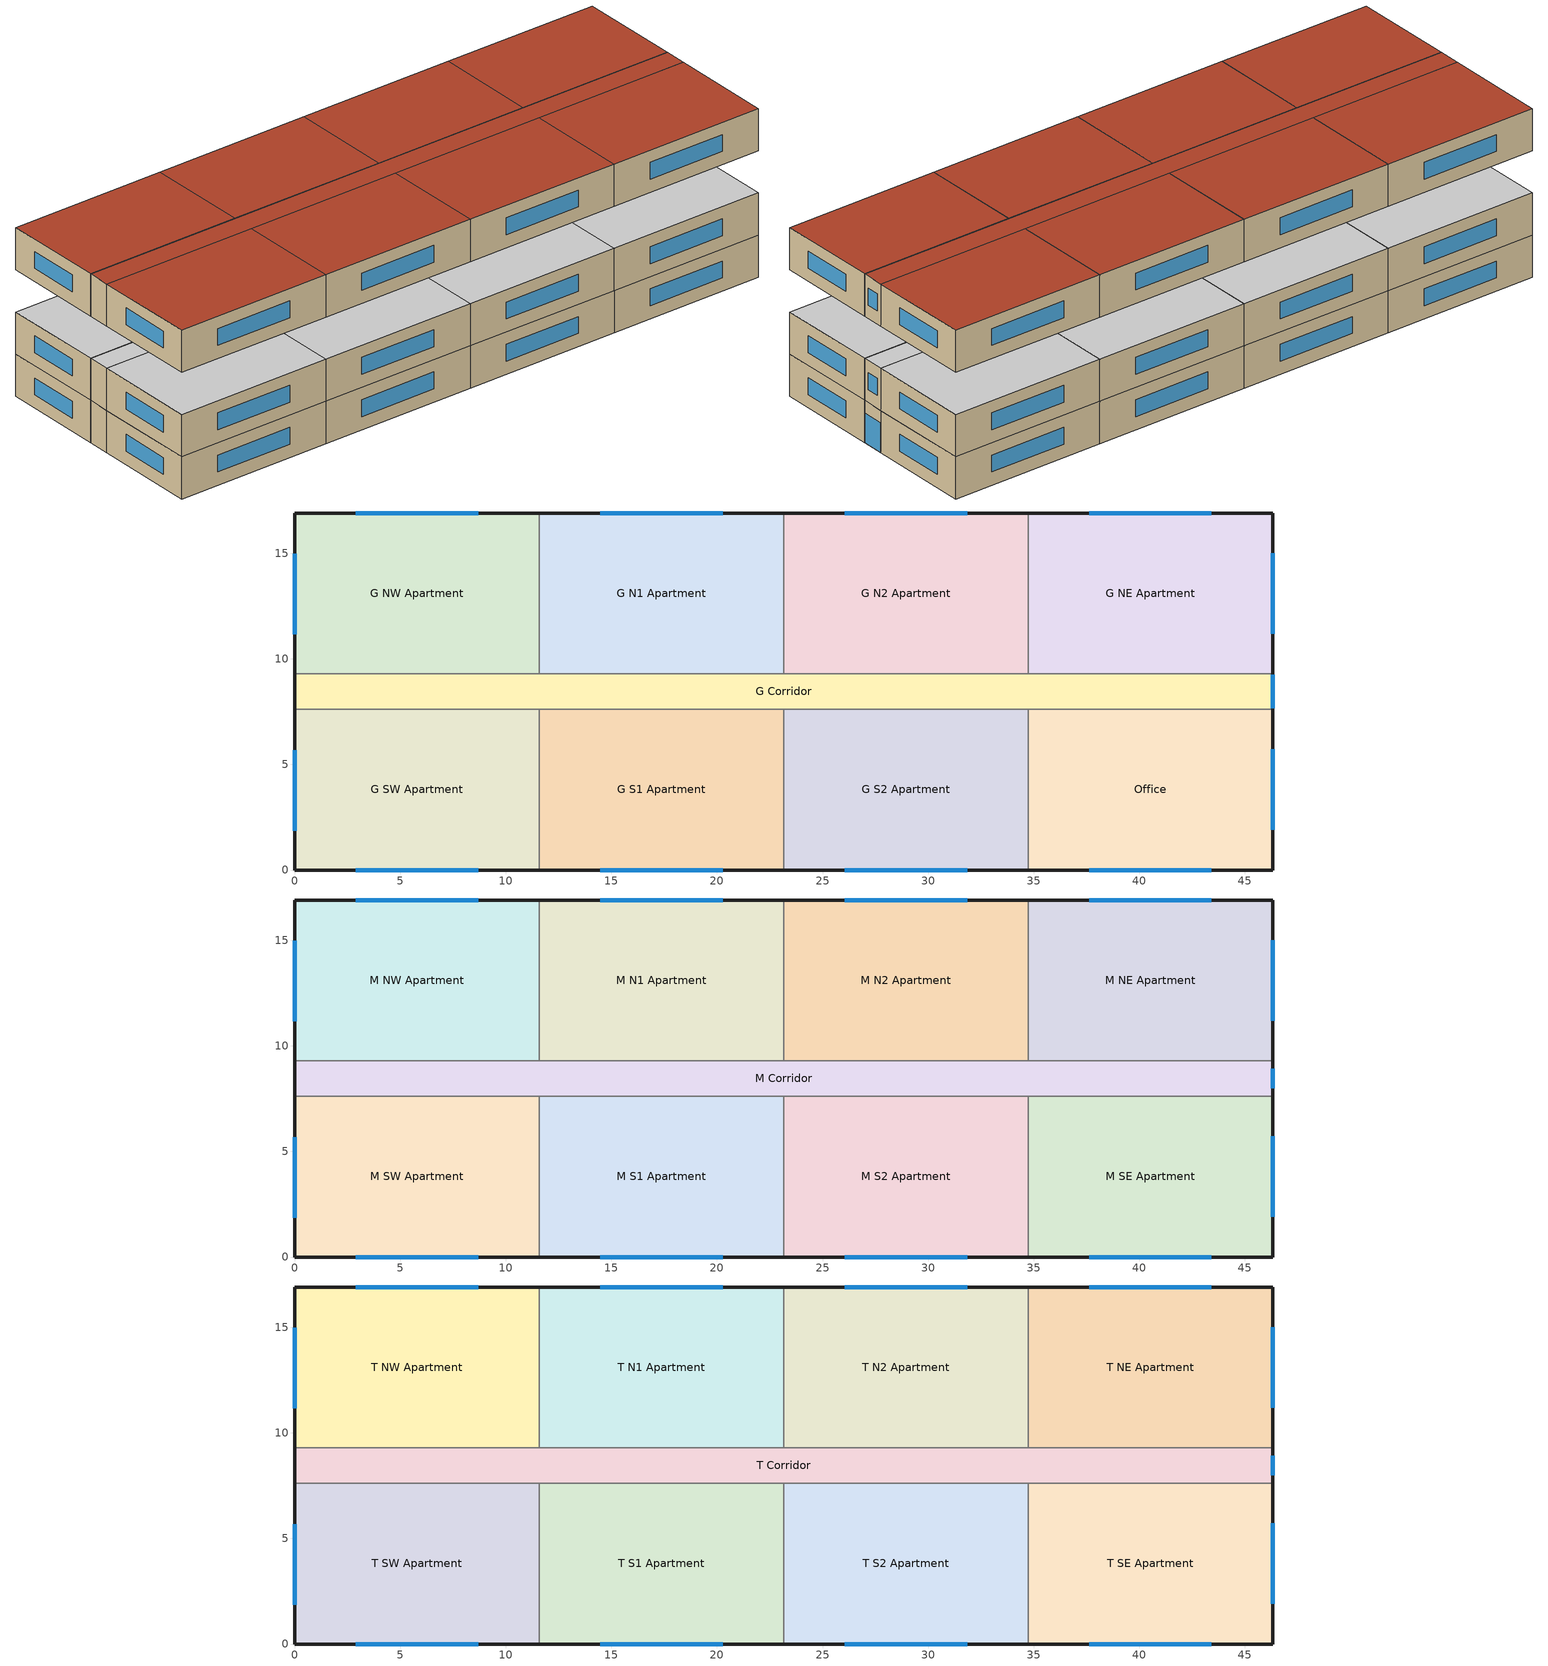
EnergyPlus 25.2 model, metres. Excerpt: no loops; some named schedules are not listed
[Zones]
G SW Apartment
 floor ground (gGFloorSWA_Ffactor): 0,7.62 11.58,7.62 11.58,0 0,0 z0
 wall outside (res_ext_wall_grd): 0,7.62 0,0 11.58,0 z0:3.05
 wall to G Corridor (int_wall): 11.58,7.62 0,7.62 z0:3.05
 wall to G S1 Apartment (int_wall): 11.58,0 11.58,7.62 z0:3.05
 window (ResWindow_U_0.57_SHGC_0.39): 2.9,0 8.69,0 / 0,5.68 0,1.87 z0.95:2.17
 ceiling adiabatic (int_slab_ceiling): 11.58,0 11.58,7.62 0,7.62 0,0 z3.05
G S1 Apartment
 floor ground (gGFloorS1A_Ffactor): 11.58,7.62 23.16,7.62 23.16,0 11.58,0 z0
 wall outside (res_ext_wall_grd): 11.58,0 23.16,0 z0:3.05
 wall to G Corridor (int_wall): 23.16,7.62 11.58,7.62 z0:3.05
 wall to G S2 Apartment (int_wall): 23.16,0 23.16,7.62 z0:3.05
 window (ResWindow_U_0.57_SHGC_0.39): 14.48,0 20.27,0 z0.95:2.17
 ceiling adiabatic (int_slab_ceiling): 23.16,0 23.16,7.62 11.58,7.62 11.58,0 z3.05
G S2 Apartment
 floor ground (gGFloorS2A_Ffactor): 23.16,7.62 34.75,7.62 34.75,0 23.16,0 z0
 wall outside (res_ext_wall_grd): 23.16,0 34.75,0 z0:3.05
 wall to G Corridor (int_wall): 34.75,7.62 23.16,7.62 z0:3.05
 wall to Office (int_wall): 34.75,0 34.75,7.62 z0:3.05
 window (ResWindow_U_0.57_SHGC_0.39): 26.06,0 31.85,0 z0.95:2.17
 ceiling adiabatic (int_slab_ceiling): 34.75,0 34.75,7.62 23.16,7.62 23.16,0 z3.05
Office
 floor ground (gGFloorSEA_Ffactor): 34.75,7.62 46.33,7.62 46.33,0 34.75,0 z0
 wall outside (nonres_ext_wall_grd): 34.75,0 46.33,0 46.33,7.62 z0:3.05
 wall to G Corridor (int_wall): 46.33,7.62 34.75,7.62 z0:3.05
 window (NonresWindow_U_0.57_SHGC_0.39): 37.64,0 43.43,0 / 46.33,1.9 46.33,5.71 z0.95:2.17
 ceiling adiabatic (int_slab_ceiling): 46.33,0 46.33,7.62 34.75,7.62 34.75,0 z3.05
G NW Apartment
 floor ground (gGFloorNWA_Ffactor): 0,16.92 11.58,16.92 11.58,9.3 0,9.3 z0
 wall outside (res_ext_wall_grd): 11.58,16.92 0,16.92 0,9.3 z0:3.05
 wall to G Corridor (int_wall): 0,9.3 11.58,9.3 z0:3.05
 wall to G N1 Apartment (int_wall): 11.58,9.3 11.58,16.92 z0:3.05
 window (ResWindow_U_0.57_SHGC_0.39): 0,14.97 0,11.16 / 8.69,16.92 2.89,16.92 z0.95:2.17
 ceiling adiabatic (int_slab_ceiling): 11.58,9.3 11.58,16.92 0,16.92 0,9.3 z3.05
G N1 Apartment
 floor ground (gGFloorN1A_Ffactor): 11.58,16.92 23.16,16.92 23.16,9.3 11.58,9.3 z0
 wall outside (res_ext_wall_grd): 23.16,16.92 11.58,16.92 z0:3.05
 wall to G Corridor (int_wall): 11.58,9.3 23.16,9.3 z0:3.05
 wall to G N2 Apartment (int_wall): 23.16,9.3 23.16,16.92 z0:3.05
 window (ResWindow_U_0.57_SHGC_0.39): 20.27,16.92 14.48,16.92 z0.95:2.17
 ceiling adiabatic (int_slab_ceiling): 23.16,9.3 23.16,16.92 11.58,16.92 11.58,9.3 z3.05
G N2 Apartment
 floor ground (gGFloorN2A_Ffactor): 23.16,16.92 34.75,16.92 34.75,9.3 23.16,9.3 z0
 wall outside (res_ext_wall_grd): 34.75,16.92 23.16,16.92 z0:3.05
 wall to G Corridor (int_wall): 23.16,9.3 34.75,9.3 z0:3.05
 wall to G NE Apartment (int_wall): 34.75,9.3 34.75,16.92 z0:3.05
 window (ResWindow_U_0.57_SHGC_0.39): 31.85,16.92 26.06,16.92 z0.95:2.17
 ceiling adiabatic (int_slab_ceiling): 34.75,9.3 34.75,16.92 23.16,16.92 23.16,9.3 z3.05
G NE Apartment
 floor ground (gGFloorNEA_Ffactor): 34.75,16.92 46.33,16.92 46.33,9.3 34.75,9.3 z0
 wall outside (res_ext_wall_grd): 46.33,9.3 46.33,16.92 34.75,16.92 z0:3.05
 wall to G Corridor (int_wall): 34.75,9.3 46.33,9.3 z0:3.05
 window (ResWindow_U_0.57_SHGC_0.39): 46.33,11.2 46.33,15.01 / 43.43,16.92 37.64,16.92 z0.95:2.17
 ceiling adiabatic (int_slab_ceiling): 46.33,9.3 46.33,16.92 34.75,16.92 34.75,9.3 z3.05
G Corridor
 floor ground (gFloorC_Ffactor): 0,9.3 46.33,9.3 46.33,7.62 0,7.62 z0
 wall outside (nonres_ext_wall_grd): 0,9.3 0,7.62 / 46.33,7.62 46.33,9.3 z0:3.05
 window (NonresWindow_U_0.57_SHGC_0.39): 46.33,7.67 46.33,9.25 z0.03:2.13
 ceiling adiabatic (int_slab_ceiling): 46.33,7.62 46.33,9.3 0,9.3 0,7.62 z3.05
M NW Apartment
 floor adiabatic (ext_slab_8in_with_carpet): 0,16.92 11.58,16.92 11.58,9.3 0,9.3 z3.05
 wall outside (res_ext_wall_mid): 11.58,16.92 0,16.92 0,9.3 z3.05:6.1
 wall to M Corridor (int_wall): 0,9.3 11.58,9.3 z3.05:6.1
 wall to M N1 Apartment (int_wall): 11.58,9.3 11.58,16.92 z3.05:6.1
 window (ResWindow_U_0.57_SHGC_0.39): 0,14.97 0,11.16 / 8.69,16.92 2.89,16.92 z4:5.22
 ceiling adiabatic (int_slab_ceiling): 11.58,9.3 11.58,16.92 0,16.92 0,9.3 z6.1
M N1 Apartment
 floor adiabatic (ext_slab_8in_with_carpet): 11.58,16.92 23.16,16.92 23.16,9.3 11.58,9.3 z3.05
 wall outside (res_ext_wall_mid): 23.16,16.92 11.58,16.92 z3.05:6.1
 wall to M Corridor (int_wall): 11.58,9.3 23.16,9.3 z3.05:6.1
 wall to M N2 Apartment (int_wall): 23.16,9.3 23.16,16.92 z3.05:6.1
 window (ResWindow_U_0.57_SHGC_0.39): 20.27,16.92 14.48,16.92 z4:5.22
 ceiling adiabatic (int_slab_ceiling): 23.16,9.3 23.16,16.92 11.58,16.92 11.58,9.3 z6.1
M N2 Apartment
 floor adiabatic (ext_slab_8in_with_carpet): 23.16,16.92 34.75,16.92 34.75,9.3 23.16,9.3 z3.05
 wall outside (res_ext_wall_mid): 34.75,16.92 23.16,16.92 z3.05:6.1
 wall to M Corridor (int_wall): 23.16,9.3 34.75,9.3 z3.05:6.1
 wall to M NE Apartment (int_wall): 34.75,9.3 34.75,16.92 z3.05:6.1
 window (ResWindow_U_0.57_SHGC_0.39): 31.85,16.92 26.06,16.92 z4:5.22
 ceiling adiabatic (int_slab_ceiling): 34.75,9.3 34.75,16.92 23.16,16.92 23.16,9.3 z6.1
M NE Apartment
 floor adiabatic (ext_slab_8in_with_carpet): 34.75,16.92 46.33,16.92 46.33,9.3 34.75,9.3 z3.05
 wall outside (res_ext_wall_mid): 46.33,9.3 46.33,16.92 34.75,16.92 z3.05:6.1
 wall to M Corridor (int_wall): 34.75,9.3 46.33,9.3 z3.05:6.1
 window (ResWindow_U_0.57_SHGC_0.39): 46.33,11.2 46.33,15.01 / 43.43,16.92 37.64,16.92 z4:5.22
 ceiling adiabatic (int_slab_ceiling): 46.33,9.3 46.33,16.92 34.75,16.92 34.75,9.3 z6.1
M SW Apartment
 floor adiabatic (ext_slab_8in_with_carpet): 0,7.62 11.58,7.62 11.58,0 0,0 z3.05
 wall outside (res_ext_wall_mid): 0,7.62 0,0 11.58,0 z3.05:6.1
 wall to M Corridor (int_wall): 11.58,7.62 0,7.62 z3.05:6.1
 wall to M S1 Apartment (int_wall): 11.58,0 11.58,7.62 z3.05:6.1
 window (ResWindow_U_0.57_SHGC_0.39): 2.9,0 8.69,0 / 0,5.68 0,1.87 z4:5.22
 ceiling adiabatic (int_slab_ceiling): 11.58,0 11.58,7.62 0,7.62 0,0 z6.1
M SE Apartment
 floor adiabatic (ext_slab_8in_with_carpet): 34.75,7.62 46.33,7.62 46.33,0 34.75,0 z3.05
 wall outside (res_ext_wall_mid): 34.75,0 46.33,0 46.33,7.62 z3.05:6.1
 wall to M Corridor (int_wall): 46.33,7.62 34.75,7.62 z3.05:6.1
 window (ResWindow_U_0.57_SHGC_0.39): 37.64,0 43.43,0 / 46.33,1.9 46.33,5.71 z4:5.22
 ceiling adiabatic (int_slab_ceiling): 46.33,0 46.33,7.62 34.75,7.62 34.75,0 z6.1
M S1 Apartment
 floor adiabatic (ext_slab_8in_with_carpet): 11.58,7.62 23.16,7.62 23.16,0 11.58,0 z3.05
 wall outside (res_ext_wall_mid): 11.58,0 23.16,0 z3.05:6.1
 wall to M Corridor (int_wall): 23.16,7.62 11.58,7.62 z3.05:6.1
 wall to M S2 Apartment (int_wall): 23.16,0 23.16,7.62 z3.05:6.1
 window (ResWindow_U_0.57_SHGC_0.39): 14.48,0 20.27,0 z4:5.22
 ceiling adiabatic (int_slab_ceiling): 23.16,0 23.16,7.62 11.58,7.62 11.58,0 z6.1
M S2 Apartment
 floor adiabatic (ext_slab_8in_with_carpet): 23.16,7.62 34.75,7.62 34.75,0 23.16,0 z3.05
 wall outside (res_ext_wall_mid): 23.16,0 34.75,0 z3.05:6.1
 wall to M Corridor (int_wall): 34.75,7.62 23.16,7.62 z3.05:6.1
 wall to M SE Apartment (int_wall): 34.75,0 34.75,7.62 z3.05:6.1
 window (ResWindow_U_0.57_SHGC_0.39): 26.06,0 31.85,0 z4:5.22
 ceiling adiabatic (int_slab_ceiling): 34.75,0 34.75,7.62 23.16,7.62 23.16,0 z6.1
M Corridor
 floor adiabatic (ext_slab_8in_with_carpet): 0,9.3 46.33,9.3 46.33,7.62 0,7.62 z3.05
 wall outside (nonres_ext_wall_mid): 0,9.3 0,7.62 / 46.33,7.62 46.33,9.3 z3.05:6.1
 window (NonresWindow_U_0.57_SHGC_0.39): 46.33,8 46.33,8.91 z4:5.22
 ceiling adiabatic (int_slab_ceiling): 46.33,7.62 46.33,9.3 0,9.3 0,7.62 z6.1
T NW Apartment
 floor adiabatic (ext_slab_8in_with_carpet): 0,16.92 11.58,16.92 11.58,9.3 0,9.3 z9.14
 wall outside (res_ext_wall_top): 11.58,16.92 0,16.92 0,9.3 z9.14:12.19
 wall to T Corridor (int_wall): 0,9.3 11.58,9.3 z9.14:12.19
 wall to T N1 Apartment (int_wall): 11.58,9.3 11.58,16.92 z9.14:12.19
 window (ResWindow_U_0.57_SHGC_0.39): 0,14.97 0,11.16 / 8.69,16.92 2.89,16.92 z10.1:11.32
 roof outside (res_roof): 11.58,9.3 11.58,16.92 0,16.92 0,9.3 z12.19
T N1 Apartment
 floor adiabatic (ext_slab_8in_with_carpet): 11.58,16.92 23.16,16.92 23.16,9.3 11.58,9.3 z9.14
 wall outside (res_ext_wall_top): 23.16,16.92 11.58,16.92 z9.14:12.19
 wall to T Corridor (int_wall): 11.58,9.3 23.16,9.3 z9.14:12.19
 wall to T N2 Apartment (int_wall): 23.16,9.3 23.16,16.92 z9.14:12.19
 window (ResWindow_U_0.57_SHGC_0.39): 20.27,16.92 14.48,16.92 z10.1:11.32
 roof outside (res_roof): 23.16,9.3 23.16,16.92 11.58,16.92 11.58,9.3 z12.19
T N2 Apartment
 floor adiabatic (ext_slab_8in_with_carpet): 23.16,16.92 34.75,16.92 34.75,9.3 23.16,9.3 z9.14
 wall outside (res_ext_wall_top): 34.75,16.92 23.16,16.92 z9.14:12.19
 wall to T Corridor (int_wall): 23.16,9.3 34.75,9.3 z9.14:12.19
 wall to T NE Apartment (int_wall): 34.75,9.3 34.75,16.92 z9.14:12.19
 window (ResWindow_U_0.57_SHGC_0.39): 31.85,16.92 26.06,16.92 z10.1:11.32
 roof outside (res_roof): 34.75,9.3 34.75,16.92 23.16,16.92 23.16,9.3 z12.19
T NE Apartment
 floor adiabatic (ext_slab_8in_with_carpet): 34.75,16.92 46.33,16.92 46.33,9.3 34.75,9.3 z9.14
 wall outside (res_ext_wall_top): 46.33,9.3 46.33,16.92 34.75,16.92 z9.14:12.19
 wall to T Corridor (int_wall): 34.75,9.3 46.33,9.3 z9.14:12.19
 window (ResWindow_U_0.57_SHGC_0.39): 46.33,11.2 46.33,15.01 / 43.43,16.92 37.64,16.92 z10.1:11.32
 roof outside (res_roof): 46.33,9.3 46.33,16.92 34.75,16.92 34.75,9.3 z12.19
T SW Apartment
 floor adiabatic (ext_slab_8in_with_carpet): 0,7.62 11.58,7.62 11.58,0 0,0 z9.14
 wall outside (res_ext_wall_top): 0,7.62 0,0 11.58,0 z9.14:12.19
 wall to T Corridor (int_wall): 11.58,7.62 0,7.62 z9.14:12.19
 wall to T S1 Apartment (int_wall): 11.58,0 11.58,7.62 z9.14:12.19
 window (ResWindow_U_0.57_SHGC_0.39): 2.9,0 8.69,0 / 0,5.68 0,1.87 z10.1:11.32
 roof outside (res_roof): 11.58,0 11.58,7.62 0,7.62 0,0 z12.19
T SE Apartment
 floor adiabatic (ext_slab_8in_with_carpet): 34.75,7.62 46.33,7.62 46.33,0 34.75,0 z9.14
 wall outside (res_ext_wall_top): 34.75,0 46.33,0 46.33,7.62 z9.14:12.19
 wall to T Corridor (int_wall): 46.33,7.62 34.75,7.62 z9.14:12.19
 window (ResWindow_U_0.57_SHGC_0.39): 37.64,0 43.43,0 / 46.33,1.9 46.33,5.71 z10.1:11.32
 roof outside (res_roof): 46.33,0 46.33,7.62 34.75,7.62 34.75,0 z12.19
T S1 Apartment
 floor adiabatic (ext_slab_8in_with_carpet): 11.58,7.62 23.16,7.62 23.16,0 11.58,0 z9.14
 wall outside (res_ext_wall_top): 11.58,0 23.16,0 z9.14:12.19
 wall to T Corridor (int_wall): 23.16,7.62 11.58,7.62 z9.14:12.19
 wall to T S2 Apartment (int_wall): 23.16,0 23.16,7.62 z9.14:12.19
 window (ResWindow_U_0.57_SHGC_0.39): 14.48,0 20.27,0 z10.1:11.32
 roof outside (res_roof): 23.16,0 23.16,7.62 11.58,7.62 11.58,0 z12.19
T S2 Apartment
 floor adiabatic (ext_slab_8in_with_carpet): 23.16,7.62 34.75,7.62 34.75,0 23.16,0 z9.14
 wall outside (res_ext_wall_top): 23.16,0 34.75,0 z9.14:12.19
 wall to T Corridor (int_wall): 34.75,7.62 23.16,7.62 z9.14:12.19
 wall to T SE Apartment (int_wall): 34.75,0 34.75,7.62 z9.14:12.19
 window (ResWindow_U_0.57_SHGC_0.39): 26.06,0 31.85,0 z10.1:11.32
 roof outside (res_roof): 34.75,0 34.75,7.62 23.16,7.62 23.16,0 z12.19
T Corridor
 floor adiabatic (ext_slab_8in_with_carpet): 0,9.3 46.33,9.3 46.33,7.62 0,7.62 z9.14
 wall outside (nonres_ext_wall_top): 0,9.3 0,7.62 / 46.33,7.62 46.33,9.3 z9.14:12.19
 window (NonresWindow_U_0.57_SHGC_0.39): 46.33,8 46.33,8.91 z10.1:11.32
 roof outside (nonres_roof): 46.33,7.62 46.33,9.3 0,9.3 0,7.62 z12.19
[Building]
ApartmentMidRise: North Axis {deg}=0; Terrain=City; Loads Convergence Tolerance Value {W}=0.04; Temperature Convergence Tolerance Value {deltaC}=0.4; Solar Distribution=FullExterior; Maximum Number of Warmup Days=25; Minimum Number of Warmup Days=6
[Site:Location]
Denver-Aurora-Buckley.AFB_CO_USA WMO=724695: Latitude {deg}=39.72; Longitude {deg}=-104.75; Time Zone {hr}=-7; Elevation {m}=1726
[SizingPeriod:DesignDay] Day of Month=21; Dry-Bulb Temperature Range Modifier Type=DefaultMultipliers; Humidity Condition Type=Wetbulb; Barometric Pressure {Pa}=82237; Rain Indicator=No; Snow Indicator=No; Daylight Saving Time Indicator=No
Name | Month | Day Type | Maximum Dry-Bulb Temperature {C} | Daily Dry-Bulb Temperature Range {deltaC} | Wetbulb or DewPoint at Maximum Dry-Bulb {C} | Wind Speed {m/s} | Wind Direction {deg} | Solar Model Indicator | Sky Clearness | ASHRAE Clear Sky Optical Depth for Beam Irradiance (taub) | ASHRAE Clear Sky Optical Depth for Diffuse Irradiance (taud)
Denver-Aurora-Buckley.AFB_CO_USA Ann Htg 99.6% Condns DB | 12 | WinterDesignDay | -17.9 | 0 | -17.9 | 2.5 | 180 | ASHRAEClearSky | 0
Denver-Aurora-Buckley.AFB_CO_USA Ann Clg .4% Condns DB=>MWB | 7 | SummerDesignDay | 33.9 | 14.8 | 15 | 3.6 | 30 | ASHRAETau |  | 0.423 | 2.02
[Site:WaterMainsTemperature]
Calculation Method=Correlation; Annual Average Outdoor Air Temperature {C}=9.95; Maximum Difference In Monthly Average Outdoor Air Temperatures {deltaC}=23.7
[Site:GroundTemperature:FCfactorMethod]
7.1, 3, -1, 0.8, -0.2, 4.8, 6.1, 13.7, 22.2, 22.7, 21.7, 18.5
[Material]
Name | Roughness | Thickness {m} | Conductivity {W/m-K} | Density {kg/m3} | Specific Heat {J/kg-K} | Thermal Absorptance | Solar Absorptance | Visible Absorptance
Std Wood 6inch | MediumSmooth | 0.15 | 0.12 | 540 | 1210 | 0.9 | 0.7 | 0.7
F07 25mm stucco | Smooth | 0.0254 | 0.72 | 1856 | 840 | 0.9 | 0.7 | 0.7
F08 Metal surface | Smooth | 0.0008 | 45.28 | 7824 | 500
F13 Built-up roofing | Rough | 0.0095 | 0.16 | 1120 | 1460 | 0.9 | 0.7
G01 13mm gypsum board | Smooth | 0.0127 | 0.16 | 800 | 1090 | 0.9 | 0.7 | 0.5
G01 16mm gypsum board | MediumSmooth | 0.0159 | 0.16 | 800 | 1090
100mm Normalweight concrete floor | MediumRough | 0.1016 | 2.31 | 2322 | 832
200mm Normalweight concrete floor | MediumRough | 0.2032 | 2.31 | 2322 | 832
[Material:NoMass] Thermal Absorptance=0.9; Solar Absorptance=0.7
Name | Roughness | Thermal Resistance {m2-K/W} | Visible Absorptance
CP02 CARPET PAD | VeryRough | 0.21648 | 0.8
Nonres_Roof_Insulation; Res_Roof_Insulation | MediumSmooth | 2.59864 | 0.7
Nonres_Exterior_Wall_Insulation_grd; Nonres_Exterior_Wall_Insulation_mid; Nonres_Exterior_Wall_Insulation_top | MediumSmooth | 1.71283 | 0.7
Res_Exterior_Wall_Insulation_grd; Res_Exterior_Wall_Insulation_mid; Res_Exterior_Wall_Insulation_top | MediumSmooth | 2.368 | 0.7
[Construction]
InteriorFurnishings: Std Wood 6inch
int_wall: G01 13mm gypsum board, G01 13mm gypsum board
ext_slab_8in_with_carpet: 200mm Normalweight concrete floor, CP02 CARPET PAD
int_slab_ceiling: CP02 CARPET PAD, 100mm Normalweight concrete floor
nonres_roof: F13 Built-up roofing, Nonres_Roof_Insulation, F08 Metal surface
res_roof: F13 Built-up roofing, Res_Roof_Insulation, F08 Metal surface
nonres_ext_wall_grd: F07 25mm stucco, G01 16mm gypsum board, Nonres_Exterior_Wall_Insulation_grd, G01 16mm gypsum board
nonres_ext_wall_mid: F07 25mm stucco, G01 16mm gypsum board, Nonres_Exterior_Wall_Insulation_mid, G01 16mm gypsum board
nonres_ext_wall_top: F07 25mm stucco, G01 16mm gypsum board, Nonres_Exterior_Wall_Insulation_top, G01 16mm gypsum board
res_ext_wall_grd: F07 25mm stucco, G01 16mm gypsum board, Res_Exterior_Wall_Insulation_grd, G01 16mm gypsum board
res_ext_wall_mid: F07 25mm stucco, G01 16mm gypsum board, Res_Exterior_Wall_Insulation_mid, G01 16mm gypsum board
res_ext_wall_top: F07 25mm stucco, G01 16mm gypsum board, Res_Exterior_Wall_Insulation_top, G01 16mm gypsum board
NonresWindow_U_0.57_SHGC_0.39: Nonres Window Glazing Layer
ResWindow_U_0.57_SHGC_0.39: Res Window Glazing Layer
[WindowMaterial:SimpleGlazingSystem] U-Factor {W/m2-K}=3.23661; Solar Heat Gain Coefficient=0.39; Visible Transmittance=0.429
Nonres Window Glazing Layer; Res Window Glazing Layer
[Construction:FfactorGroundFloor] F-Factor {W/m-K}=1.26363
Name | Area {m2} | PerimeterExposed {m}
gFloorC_Ffactor | 77.6585 | 3.3526
gGFloorN1A_Ffactor; gGFloorN2A_Ffactor; gGFloorS1A_Ffactor; gGFloorS2A_Ffactor | 88.2487 | 11.5818
gGFloorNEA_Ffactor; gGFloorNWA_Ffactor; gGFloorSWA_Ffactor; gGFloorSEA_Ffactor | 88.2487 | 19.2014
[ElectricEquipment] Fraction Latent=0
Name | Zone or ZoneList or Space or SpaceList | Schedule | Design Level Calculation Method | Design Level {W} | Fraction Radiant | Fraction Lost | Watts per Floor Area {W/m2}
Elevator_Lift_Running | G Corridor | elevator_running_sch | EquipmentLevel | 38362 | 0 | 0.95
Elevator_Lift_Standby | G Corridor | elevator_standby_sch | EquipmentLevel | 1600 | 0 | 0.95
Elevators_Lights_Fan | G Corridor | ELEV_LIGHT_FAN_SCH_24_7 | EquipmentLevel | 162 | 0 | 0.95
Plug_GSW | G SW Apartment | EQP_APT_SCH | Watts/Area |  | 0.5 | 0 | 6.67
Plug_GNW | G NW Apartment | EQP_APT_SCH | Watts/Area |  | 0.5 | 0 | 6.67
Plug_Office | Office | EQP_OFF_SCH | Watts/Area |  | 0.5 | 0 | 6.67
Plug_GNE | G NE Apartment | EQP_APT_SCH | Watts/Area |  | 0.5 | 0 | 6.67
Plug_GN1 | G N1 Apartment | EQP_APT_SCH | Watts/Area |  | 0.5 | 0 | 6.67
Plug_GN2 | G N2 Apartment | EQP_APT_SCH | Watts/Area |  | 0.5 | 0 | 6.67
Plug_GS1 | G S1 Apartment | EQP_APT_SCH | Watts/Area |  | 0.5 | 0 | 6.67
Plug_GS2 | G S2 Apartment | EQP_APT_SCH | Watts/Area |  | 0.5 | 0 | 6.67
Plug_MSW | M SW Apartment | EQP_APT_SCH | Watts/Area |  | 0.5 | 0 | 6.67
Plug_MNW | M NW Apartment | EQP_APT_SCH | Watts/Area |  | 0.5 | 0 | 6.67
Plug_MSE | M SE Apartment | EQP_APT_SCH | Watts/Area |  | 0.5 | 0 | 6.67
Plug_MNE | M NE Apartment | EQP_APT_SCH | Watts/Area |  | 0.5 | 0 | 6.67
Plug_MN1 | M N1 Apartment | EQP_APT_SCH | Watts/Area |  | 0.5 | 0 | 6.67
Plug_MN2 | M N2 Apartment | EQP_APT_SCH | Watts/Area |  | 0.5 | 0 | 6.67
Plug_MS1 | M S1 Apartment | EQP_APT_SCH | Watts/Area |  | 0.5 | 0 | 6.67
Plug_MS2 | M S2 Apartment | EQP_APT_SCH | Watts/Area |  | 0.5 | 0 | 6.67
Plug_TSW | T SW Apartment | EQP_APT_SCH | Watts/Area |  | 0.5 | 0 | 6.67
Plug_TNW | T NW Apartment | EQP_APT_SCH | Watts/Area |  | 0.5 | 0 | 6.67
Plug_TSE | T SE Apartment | EQP_APT_SCH | Watts/Area |  | 0.5 | 0 | 6.67
Plug_TNE | T NE Apartment | EQP_APT_SCH | Watts/Area |  | 0.5 | 0 | 6.67
Plug_TN1 | T N1 Apartment | EQP_APT_SCH | Watts/Area |  | 0.5 | 0 | 6.67
Plug_TN2 | T N2 Apartment | EQP_APT_SCH | Watts/Area |  | 0.5 | 0 | 6.67
Plug_TS1 | T S1 Apartment | EQP_APT_SCH | Watts/Area |  | 0.5 | 0 | 6.67
Plug_TS2 | T S2 Apartment | EQP_APT_SCH | Watts/Area |  | 0.5 | 0 | 6.67
[Zone] Type=1; Multiplier=1
G SW Apartment; G NW Apartment; Office; G NE Apartment; G N1 Apartment; G N2 Apartment; G S1 Apartment; G S2 Apartment; M SW Apartment; M NW Apartment; M SE Apartment; M NE Apartment; M N1 Apartment; M N2 Apartment; M S1 Apartment; M S2 Apartment; T SW Apartment; T NW Apartment; T SE Apartment; T NE Apartment; T N1 Apartment; T N2 Apartment; T S1 Apartment; T S2 Apartment; T Corridor; G Corridor; M Corridor
[InternalMass] Construction=InteriorFurnishings
Name | Zone or ZoneList | Surface Area {m2}
G InternalMass SWA | G SW Apartment | 88.2493
G InternalMass NWA | G NW Apartment | 88.2493
G InternalMass SEA | Office | 88.2493
G InternalMass NEA | G NE Apartment | 88.2493
G InternalMass N1A | G N1 Apartment | 88.2493
G InternalMass N2A | G N2 Apartment | 88.2493
G InternalMass S1A | G S1 Apartment | 88.2493
G InternalMass S2A | G S2 Apartment | 88.2493
M InternalMass SWA | M SW Apartment | 176.499
M InternalMass NWA | M NW Apartment | 176.499
M InternalMass SEA | M SE Apartment | 176.499
M InternalMass NEA | M NE Apartment | 176.499
M InternalMass N1A | M N1 Apartment | 176.499
M InternalMass N2A | M N2 Apartment | 176.499
M InternalMass S1A | M S1 Apartment | 176.499
M InternalMass S2A | M S2 Apartment | 176.499
T InternalMass SWA | T SW Apartment | 88.2493
T InternalMass NWA | T NW Apartment | 88.2493
T InternalMass SEA | T SE Apartment | 88.2493
T InternalMass NEA | T NE Apartment | 88.2493
T InternalMass N1A | T N1 Apartment | 88.2493
T InternalMass N2A | T N2 Apartment | 88.2493
T InternalMass S1A | T S1 Apartment | 88.2493
T InternalMass S2A | T S2 Apartment | 88.2493
[People] Fraction Radiant=1; Sensible Heat Fraction=autosize; Activity Level Schedule=Activity Schedule
Name | Zone or ZoneList or Space or SpaceList | Number of People Schedule | Number of People Calculation Method | Number of People | Floor Area per Person {m2/person}
Occup_GSW | G SW Apartment | OCC_APT_SCH_WORKING_FAMILY | People | 2.5
Occup_GNW | G NW Apartment | OCC_APT_SCH_STAY_HOME_FAMILY | People | 2.5
Occup_Office | Office | OCC_OFF_w_SB_SCH | Area/Person |  | 18.5806
Occup_GNE | G NE Apartment | OCC_APT_SCH_STAY_HOME_FAMILY | People | 2.5
Occup_GN1 | G N1 Apartment | OCC_APT_SCH_STAY_HOME_FAMILY | People | 2.5
Occup_GN2 | G N2 Apartment | OCC_APT_SCH_STAY_HOME_FAMILY | People | 2.5
Occup_GS1 | G S1 Apartment | OCC_APT_SCH_WORKING_FAMILY | People | 2.5
Occup_GS2 | G S2 Apartment | OCC_APT_SCH_WORKING_FAMILY | People | 2.5
Occup_MSW | M SW Apartment | OCC_APT_SCH_WORKING_FAMILY | People | 2.5
Occup_MNW | M NW Apartment | OCC_APT_SCH_STAY_HOME_FAMILY | People | 2.5
Occup_MSE | M SE Apartment | OCC_APT_SCH_WORKING_FAMILY | People | 2.5
Occup_MNE | M NE Apartment | OCC_APT_SCH_STAY_HOME_FAMILY | People | 2.5
Occup_MN1 | M N1 Apartment | OCC_APT_SCH_STAY_HOME_FAMILY | People | 2.5
Occup_MN2 | M N2 Apartment | OCC_APT_SCH_STAY_HOME_FAMILY | People | 2.5
Occup_MS1 | M S1 Apartment | OCC_APT_SCH_WORKING_FAMILY | People | 2.5
Occup_MS2 | M S2 Apartment | OCC_APT_SCH_WORKING_FAMILY | People | 2.5
Occup_TSW | T SW Apartment | OCC_APT_SCH_WORKING_FAMILY | People | 2.5
Occup_TNW | T NW Apartment | OCC_APT_SCH_STAY_HOME_FAMILY | People | 2.5
Occup_TSE | T SE Apartment | OCC_APT_SCH_WORKING_FAMILY | People | 2.5
Occup_TNE | T NE Apartment | OCC_APT_SCH_STAY_HOME_FAMILY | People | 2.5
Occup_TN1 | T N1 Apartment | OCC_APT_SCH_STAY_HOME_FAMILY | People | 2.5
Occup_TN2 | T N2 Apartment | OCC_APT_SCH_STAY_HOME_FAMILY | People | 2.5
Occup_TS1 | T S1 Apartment | OCC_APT_SCH_WORKING_FAMILY | People | 2.5
Occup_TS2 | T S2 Apartment | OCC_APT_SCH_WORKING_FAMILY | People | 2.5
Occup_T CORRIDOR | T Corridor | OCC_APT_SCH_CORRIDOR | People | 4.18
Occup_G CORRIDOR | G Corridor | OCC_APT_SCH_CORRIDOR | People | 4.18
Occup_M CORRIDOR | M Corridor | OCC_APT_SCH_CORRIDOR | People | 4.18
[Lights] Design Level Calculation Method=Watts/Area; Return Air Fraction=0; Fraction Radiant=0.6; Fraction Visible=0.2; Fraction Replaceable=1; Return Air Fraction Calculated from Plenum Temperature=No
Name | Zone or ZoneList or Space or SpaceList | Schedule | Watts per Floor Area {W/m2}
Lighting_hardwired_GSW | G SW Apartment | ltg_sch_apartment_hardwired | 11.51737
Lighting_hardwired_GNW | G NW Apartment | ltg_sch_apartment_hardwired | 11.51737
Lighting_hardwired_Office | Office | ltg_sch_office | 11.84029
Lighting_hardwired_GNE | G NE Apartment | ltg_sch_apartment_hardwired | 11.51737
Lighting_hardwired_GN1 | G N1 Apartment | ltg_sch_apartment_hardwired | 11.51737
Lighting_hardwired_GN2 | G N2 Apartment | ltg_sch_apartment_hardwired | 11.51737
Lighting_hardwired_GS1 | G S1 Apartment | ltg_sch_apartment_hardwired | 11.51737
Lighting_hardwired_GS2 | G S2 Apartment | ltg_sch_apartment_hardwired | 11.51737
Lighting_hardwired_MSW | M SW Apartment | ltg_sch_apartment_hardwired | 11.51737
Lighting_hardwired_MNW | M NW Apartment | ltg_sch_apartment_hardwired | 11.51737
Lighting_hardwired_MSE | M SE Apartment | ltg_sch_apartment_hardwired | 11.51737
Lighting_hardwired_MNE | M NE Apartment | ltg_sch_apartment_hardwired | 11.51737
Lighting_hardwired_MN1 | M N1 Apartment | ltg_sch_apartment_hardwired | 11.51737
Lighting_hardwired_MN2 | M N2 Apartment | ltg_sch_apartment_hardwired | 11.51737
Lighting_hardwired_MS1 | M S1 Apartment | ltg_sch_apartment_hardwired | 11.51737
Lighting_hardwired_MS2 | M S2 Apartment | ltg_sch_apartment_hardwired | 11.51737
Lighting_hardwired_TSW | T SW Apartment | ltg_sch_apartment_hardwired | 11.51737
Lighting_hardwired_TNW | T NW Apartment | ltg_sch_apartment_hardwired | 11.51737
Lighting_hardwired_TSE | T SE Apartment | ltg_sch_apartment_hardwired | 11.51737
Lighting_hardwired_TNE | T NE Apartment | ltg_sch_apartment_hardwired | 11.51737
Lighting_hardwired_TN1 | T N1 Apartment | ltg_sch_apartment_hardwired | 11.51737
Lighting_hardwired_TN2 | T N2 Apartment | ltg_sch_apartment_hardwired | 11.51737
Lighting_hardwired_TS1 | T S1 Apartment | ltg_sch_apartment_hardwired | 11.51737
Lighting_hardwired_TS2 | T S2 Apartment | ltg_sch_apartment_hardwired | 11.51737
Lighting_hardwired_GC | G Corridor | ltg_sch_corridor | 5.81832
Lighting_hardwired_MC | M Corridor | ltg_sch_corridor | 5.81832
Lighting_hardwired_TC | T Corridor | ltg_sch_corridor | 5.81832
Lighting_plugin_GSW | G SW Apartment | ltg_sch_apartment_plugin | 0
Lighting_plugin_GNW | G NW Apartment | ltg_sch_apartment_plugin | 0
Lighting_plugin_GNE | G NE Apartment | ltg_sch_apartment_plugin | 0
Lighting_plugin_GN1 | G N1 Apartment | ltg_sch_apartment_plugin | 0
Lighting_plugin_GN2 | G N2 Apartment | ltg_sch_apartment_plugin | 0
Lighting_plugin_GS1 | G S1 Apartment | ltg_sch_apartment_plugin | 0
Lighting_plugin_GS2 | G S2 Apartment | ltg_sch_apartment_plugin | 0
Lighting_plugin_MSW | M SW Apartment | ltg_sch_apartment_plugin | 0
Lighting_plugin_MNW | M NW Apartment | ltg_sch_apartment_plugin | 0
Lighting_plugin_MSE | M SE Apartment | ltg_sch_apartment_plugin | 0
Lighting_plugin_MNE | M NE Apartment | ltg_sch_apartment_plugin | 0
Lighting_plugin_MN1 | M N1 Apartment | ltg_sch_apartment_plugin | 0
Lighting_plugin_MN2 | M N2 Apartment | ltg_sch_apartment_plugin | 0
Lighting_plugin_MS1 | M S1 Apartment | ltg_sch_apartment_plugin | 0
Lighting_plugin_MS2 | M S2 Apartment | ltg_sch_apartment_plugin | 0
Lighting_plugin_TSW | T SW Apartment | ltg_sch_apartment_plugin | 0
Lighting_plugin_TNW | T NW Apartment | ltg_sch_apartment_plugin | 0
Lighting_plugin_TSE | T SE Apartment | ltg_sch_apartment_plugin | 0
Lighting_plugin_TNE | T NE Apartment | ltg_sch_apartment_plugin | 0
Lighting_plugin_TN1 | T N1 Apartment | ltg_sch_apartment_plugin | 0
Lighting_plugin_TN2 | T N2 Apartment | ltg_sch_apartment_plugin | 0
Lighting_plugin_TS1 | T S1 Apartment | ltg_sch_apartment_plugin | 0
Lighting_plugin_TS2 | T S2 Apartment | ltg_sch_apartment_plugin | 0
[ZoneInfiltration:DesignFlowRate] Temperature Term Coefficient=0; Velocity Squared Term Coefficient=0
Name | Zone or ZoneList or Space or SpaceList | Schedule | Design Flow Rate Calculation Method | Design Flow Rate {m3/s} | Flow Rate per Exterior Surface Area {m3/s-m2} | Constant Term Coefficient | Velocity Term Coefficient
Infil_GSW | G SW Apartment | INF_APT_SCH | Flow/ExteriorWallArea | 0 | 0.000569572 | 0 | 0.224
Infil_GNW | G NW Apartment | INF_APT_SCH | Flow/ExteriorWallArea | 0 | 0.000569572 | 0 | 0.224
Infil_Office | Office | INF_OFF_SCH | Flow/ExteriorWallArea | 0 | 0.000569572 | 0 | 0.224
Infil_GNE | G NE Apartment | INF_APT_SCH | Flow/ExteriorWallArea | 0 | 0.000569572 | 0 | 0.224
Infil_GN1 | G N1 Apartment | INF_APT_SCH | Flow/ExteriorWallArea | 0 | 0.000569572 | 0 | 0.224
Infil_GN2 | G N2 Apartment | INF_APT_SCH | Flow/ExteriorWallArea | 0 | 0.000569572 | 0 | 0.224
Infil_GS1 | G S1 Apartment | INF_APT_SCH | Flow/ExteriorWallArea | 0 | 0.000569572 | 0 | 0.224
Infil_GS2 | G S2 Apartment | INF_APT_SCH | Flow/ExteriorWallArea | 0 | 0.000569572 | 0 | 0.224
Infil_MSW | M SW Apartment | INF_APT_SCH | Flow/ExteriorWallArea | 0 | 0.000569572 | 0 | 0.224
Infil_MNW | M NW Apartment | INF_APT_SCH | Flow/ExteriorWallArea | 0 | 0.000569572 | 0 | 0.224
Infil_MSE | M SE Apartment | INF_APT_SCH | Flow/ExteriorWallArea | 0 | 0.000569572 | 0 | 0.224
Infil_MNE | M NE Apartment | INF_APT_SCH | Flow/ExteriorWallArea | 0 | 0.000569572 | 0 | 0.224
Infil_MN1 | M N1 Apartment | INF_APT_SCH | Flow/ExteriorWallArea | 0 | 0.000569572 | 0 | 0.224
Infil_MN2 | M N2 Apartment | INF_APT_SCH | Flow/ExteriorWallArea | 0 | 0.000569572 | 0 | 0.224
Infil_MS1 | M S1 Apartment | INF_APT_SCH | Flow/ExteriorWallArea | 0 | 0.000569572 | 0 | 0.224
Infil_MS2 | M S2 Apartment | INF_APT_SCH | Flow/ExteriorWallArea | 0 | 0.000569572 | 0 | 0.224
Infil_SW | T SW Apartment | INF_APT_SCH | Flow/ExteriorWallArea | 0 | 0.000569572 | 0 | 0.224
Infil_NW | T NW Apartment | INF_APT_SCH | Flow/ExteriorWallArea | 0 | 0.000569572 | 0 | 0.224
Infil_SE | T SE Apartment | INF_APT_SCH | Flow/ExteriorWallArea | 0 | 0.000569572 | 0 | 0.224
Infil_NE | T NE Apartment | INF_APT_SCH | Flow/ExteriorWallArea | 0 | 0.000569572 | 0 | 0.224
Infil_TN1 | T N1 Apartment | INF_APT_SCH | Flow/ExteriorWallArea | 0 | 0.000569572 | 0 | 0.224
Infil_TN2 | T N2 Apartment | INF_APT_SCH | Flow/ExteriorWallArea | 0 | 0.000569572 | 0 | 0.224
Infil_TS1 | T S1 Apartment | INF_APT_SCH | Flow/ExteriorWallArea | 0 | 0.000569572 | 0 | 0.224
Infil_TS2 | T S2 Apartment | INF_APT_SCH | Flow/ExteriorWallArea | 0 | 0.000569572 | 0 | 0.224
Infil_GC | G Corridor | INF_COR_SCH | Flow/ExteriorWallArea | 0 | 0.000569572 | 0 | 0.224
Door_Infil_GC | G Corridor | INFIL_Door_Opening_SCH | Flow/Zone | 0.327531 |  | 1 | 0
Infil_MC | M Corridor | INF_COR_SCH | Flow/ExteriorWallArea | 0 | 0.000569572 | 0 | 0.224
Infil_TC | T Corridor | INF_COR_SCH | Flow/ExteriorWallArea | 0 | 0.000569572 | 0 | 0.224
[Exterior:Lights]
Facade Lighting: Schedule=Exterior_Lgt_ALWAYS_ON; Design Level {W}=5317; Control Option=AstronomicalClock
[ZoneVentilation:WindandStackOpenArea] Opening Area {m2}=0.0374; Opening Area Fraction Schedule=Sliding_Doors_Ventilation_Availability_SCH; Opening Effectiveness=autocalculate; Height Difference {m}=6.0957; Discharge Coefficient for Opening=autocalculate; Minimum Indoor Temperature {C}=18.89; Maximum Indoor Temperature {C}=25.56; Delta Temperature {deltaC}=-100; Minimum Outdoor Temperature {C}=15.56; Maximum Outdoor Temperature {C}=23.89; Maximum Wind Speed {m/s}=40
Name | Zone or Space | Effective Angle {deg}
G SW Apartment Sliding Door Ventilation | G SW Apartment | 180
G NW Apartment Sliding Door Ventilation | G NW Apartment | 0
G NE Apartment Sliding Door Ventilation | G NE Apartment | 0
G N1 Apartment Sliding Door Ventilation | G N1 Apartment | 0
G N2 Apartment Sliding Door Ventilation | G N2 Apartment | 0
G S1 Apartment Sliding Door Ventilation | G S1 Apartment | 180
G S2 Apartment Sliding Door Ventilation | G S2 Apartment | 180
M SW Apartment Sliding Door Ventilation | M SW Apartment | 180
M NW Apartment Sliding Door Ventilation | M NW Apartment | 0
M SE Apartment Sliding Door Ventilation | M SE Apartment | 180
M NE Apartment Sliding Door Ventilation | M NE Apartment | 0
M N1 Apartment Sliding Door Ventilation | M N1 Apartment | 0
M N2 Apartment Sliding Door Ventilation | M N2 Apartment | 0
M S1 Apartment Sliding Door Ventilation | M S1 Apartment | 180
M S2 Apartment Sliding Door Ventilation | M S2 Apartment | 180
T SW Apartment Sliding Door Ventilation | T SW Apartment | 180
T NW Apartment Sliding Door Ventilation | T NW Apartment | 0
T SE Apartment Sliding Door Ventilation | T SE Apartment | 180
T NE Apartment Sliding Door Ventilation | T NE Apartment | 0
T N1 Apartment Sliding Door Ventilation | T N1 Apartment | 0
T N2 Apartment Sliding Door Ventilation | T N2 Apartment | 0
T S1 Apartment Sliding Door Ventilation | T S1 Apartment | 180
T S2 Apartment Sliding Door Ventilation | T S2 Apartment | 180
[Fan:OnOff] Availability Schedule=All On; Fan Total Efficiency=0.303158; Pressure Rise {Pa}=0; Maximum Flow Rate {m3/s}=autosize; Motor Efficiency=0.48; Motor In Airstream Fraction=1
G SW Apartment ERV Sup Fan; G SW Apartment ERV Exh Fan; G NW Apartment ERV Sup Fan; G NW Apartment ERV Exh Fan; G NE Apartment ERV Sup Fan; G NE Apartment ERV Exh Fan; G N1 Apartment ERV Sup Fan; G N1 Apartment ERV Exh Fan; G N2 Apartment ERV Sup Fan; G N2 Apartment ERV Exh Fan; G S1 Apartment ERV Sup Fan; G S1 Apartment ERV Exh Fan; G S2 Apartment ERV Sup Fan; G S2 Apartment ERV Exh Fan; M SW Apartment ERV Sup Fan; M SW Apartment ERV Exh Fan; M NW Apartment ERV Sup Fan; M NW Apartment ERV Exh Fan; M SE Apartment ERV Sup Fan; M SE Apartment ERV Exh Fan; M NE Apartment ERV Sup Fan; M NE Apartment ERV Exh Fan; M N1 Apartment ERV Sup Fan; M N1 Apartment ERV Exh Fan; M N2 Apartment ERV Sup Fan; M N2 Apartment ERV Exh Fan; M S1 Apartment ERV Sup Fan; M S1 Apartment ERV Exh Fan; M S2 Apartment ERV Sup Fan; M S2 Apartment ERV Exh Fan; T SW Apartment ERV Sup Fan; T SW Apartment ERV Exh Fan; T NW Apartment ERV Sup Fan; T NW Apartment ERV Exh Fan; T SE Apartment ERV Sup Fan; T SE Apartment ERV Exh Fan; T NE Apartment ERV Sup Fan; T NE Apartment ERV Exh Fan; T N1 Apartment ERV Sup Fan; T N1 Apartment ERV Exh Fan; T N2 Apartment ERV Sup Fan; T N2 Apartment ERV Exh Fan; T S1 Apartment ERV Sup Fan; T S1 Apartment ERV Exh Fan; T S2 Apartment ERV Sup Fan; T S2 Apartment ERV Exh Fan
[ZoneHVAC:EnergyRecoveryVentilator:Controller] Exhaust Air Temperature Limit=NoExhaustAirTemperatureLimit; Exhaust Air Enthalpy Limit=NoExhaustAirEnthalpyLimit; High Humidity Control Flag=No; High Humidity Outdoor Air Flow Ratio=1; Control High Indoor Humidity Based on Outdoor Humidity Ratio=No
G SW Apartment ERV Ctrl; G NW Apartment ERV Ctrl; G NE Apartment ERV Ctrl; G N1 Apartment ERV Ctrl; G N2 Apartment ERV Ctrl; G S1 Apartment ERV Ctrl; G S2 Apartment ERV Ctrl; M SW Apartment ERV Ctrl; M NW Apartment ERV Ctrl; M SE Apartment ERV Ctrl; M NE Apartment ERV Ctrl; M N1 Apartment ERV Ctrl; M N2 Apartment ERV Ctrl; M S1 Apartment ERV Ctrl; M S2 Apartment ERV Ctrl; T SW Apartment ERV Ctrl; T NW Apartment ERV Ctrl; T SE Apartment ERV Ctrl; T NE Apartment ERV Ctrl; T N1 Apartment ERV Ctrl; T N2 Apartment ERV Ctrl; T S1 Apartment ERV Ctrl; T S2 Apartment ERV Ctrl
[HeatExchanger:AirToAir:SensibleAndLatent] Availability Schedule=AllOn_Except_DD; Nominal Supply Air Flow Rate {m3/s}=AUTOSIZE; Sensible Effectiveness at 100% Heating Air Flow=0; Latent Effectiveness at 100% Heating Air Flow=0; Sensible Effectiveness at 100% Cooling Air Flow=0; Latent Effectiveness at 100% Cooling Air Flow=0; Nominal Electric Power {W}=0; Supply Air Outlet Temperature Control=No; Heat Exchanger Type=Rotary; Frost Control Type=ExhaustOnly; Threshold Temperature {C}=-23.3; Initial Defrost Time Fraction=0.167; Rate of Defrost Time Fraction Increase {1/K}=1.44
G SW Apartment OA Heat Exchanger; G NW Apartment OA Heat Exchanger; G NE Apartment OA Heat Exchanger; G N1 Apartment OA Heat Exchanger; G N2 Apartment OA Heat Exchanger; G S1 Apartment OA Heat Exchanger; G S2 Apartment OA Heat Exchanger; M SW Apartment OA Heat Exchanger; M NW Apartment OA Heat Exchanger; M SE Apartment OA Heat Exchanger; M NE Apartment OA Heat Exchanger; M N1 Apartment OA Heat Exchanger; M N2 Apartment OA Heat Exchanger; M S1 Apartment OA Heat Exchanger; M S2 Apartment OA Heat Exchanger; T SW Apartment OA Heat Exchanger; T NW Apartment OA Heat Exchanger; T SE Apartment OA Heat Exchanger; T NE Apartment OA Heat Exchanger
[Schedule:Compact]
elevator_running_sch: Through: 12/31, For: SummerDesignDay, Until: 24:00, 0.06739, For: WinterDesignDay, Until: 24:00, 0, For: Weekdays, Until: 01:00, 0, Until: 02:00, 0, Until: 03:00, 0, Until: 04:00, 0, Until: 05:00, 0, Until: 06:00, 0, Until: 07:00, 0.02612, Until: 08:00, 0.06739, Until: 09:00, 0.06739, Until: 10:00, 0, Until: 11:00, 0.02612, Until: 12:00, 0.06739, Until: 13:00, 0.02612, Until: 14:00, 0, Until: 15:00, 0, Until: 16:00, 0, Until: 17:00, 0.02612, Until: 18:00, 0.06739, Until: 19:00, 0.02612, Until: 20:00, 0, Until: 21:00, 0, Until: 22:00, 0, Until: 23:00, 0, Until: 24:00, 0, For: Saturday, Until: 01:00, 0, Until: 02:00, 0, Until: 03:00, 0, Until: 04:00, 0, Until: 05:00, 0, Until: 06:00, 0, Until: 07:00, 0.02612, Until: 08:00, 0.06739, Until: 09:00, 0.06739, Until: 10:00, 0, Until: 11:00, 0.02612, Until: 12:00, 0.06739, Until: 13:00, 0.02612, Until: 14:00, 0, Until: 15:00, 0, Until: 16:00, 0, Until: 17:00, 0.02612, Until: 18:00, 0.06739, Until: 19:00, 0.02612, Until: 20:00, 0, Until: 21:00, 0, Until: 22:00, 0, Until: 23:00, 0, Until: 24:00, 0, For: Sunday Holidays AllOtherDays, Until: 01:00, 0, Until: 02:00, 0, Until: 03:00, 0, Until: 04:00, 0, Until: 05:00, 0, Until: 06:00, 0, Until: 07:00, 0.02612, Until: 08:00, 0.06739, Until: 09:00, 0.06739, Until: 10:00, 0, Until: 11:00, 0.02612, Until: 12:00, 0.06739, Until: 13:00, 0.02612, Until: 14:00, 0, Until: 15:00, 0, Until: 16:00, 0, Until: 17:00, 0.02612, Until: 18:00, 0.06739, Until: 19:00, 0.02612, Until: 20:00, 0, Until: 21:00, 0, Until: 22:00, 0, Until: 23:00, 0, Until: 24:00, 0
elevator_standby_sch: Through: 12/31, For: SummerDesignDay, Until: 24:00, 1, For: WinterDesignDay, Until: 24:00, 0.74197, For: Weekdays, Until: 01:00, 1, Until: 02:00, 1, Until: 03:00, 1, Until: 04:00, 1, Until: 05:00, 1, Until: 06:00, 1, Until: 07:00, 0.9, Until: 08:00, 0.74197, Until: 09:00, 0.74197, Until: 10:00, 1, Until: 11:00, 0.9, Until: 12:00, 0.74197, Until: 13:00, 0.9, Until: 14:00, 1, Until: 15:00, 1, Until: 16:00, 1, Until: 17:00, 0.9, Until: 18:00, 0.74197, Until: 19:00, 0.9, Until: 20:00, 1, Until: 21:00, 1, Until: 22:00, 1, Until: 23:00, 1, Until: 24:00, 1, For: Saturday, Until: 01:00, 1, Until: 02:00, 1, Until: 03:00, 1, Until: 04:00, 1, Until: 05:00, 1, Until: 06:00, 1, Until: 07:00, 0.9, Until: 08:00, 0.74197, Until: 09:00, 0.74197, Until: 10:00, 1, Until: 11:00, 0.9, Until: 12:00, 0.74197, Until: 13:00, 0.9, Until: 14:00, 1, Until: 15:00, 1, Until: 16:00, 1, Until: 17:00, 0.9, Until: 18:00, 0.74197, Until: 19:00, 0.9, Until: 20:00, 1, Until: 21:00, 1, Until: 22:00, 1, Until: 23:00, 1, Until: 24:00, 1, For: Sunday Holidays AllOtherDays, Until: 01:00, 1, Until: 02:00, 1, Until: 03:00, 1, Until: 04:00, 1, Until: 05:00, 1, Until: 06:00, 1, Until: 07:00, 0.9, Until: 08:00, 0.74197, Until: 09:00, 0.74197, Until: 10:00, 1, Until: 11:00, 0.9, Until: 12:00, 0.74197, Until: 13:00, 0.9, Until: 14:00, 1, Until: 15:00, 1, Until: 16:00, 1, Until: 17:00, 0.9, Until: 18:00, 0.74197, Until: 19:00, 0.9, Until: 20:00, 1, Until: 21:00, 1, Until: 22:00, 1, Until: 23:00, 1, Until: 24:00, 1
OCC_APT_SCH_STAY_HOME_FAMILY; OCC_APT_SCH_CORRIDOR: Through: 12/31, For: AllDays, Until: 7:00, 1, Until: 8:00, 0.85, Until: 9:00, 0.39, Until: 16:00, 0.25, Until: 17:00, 0.3, Until: 18:00, 0.52, Until: 21:00, 0.87, Until: 24:00, 1
OCC_APT_SCH_WORKING_FAMILY: Through: 12/31, For: SummerDesignDay, Until: 24:00, 1, For: WinterDesignDay, Until: 24:00, 0, For: Weekday, Until: 8:00, 1, Until: 18:00, 0, Until: 24:00, 1, For: Weekend AllOtherDays, Until: 11:00, 1, Until: 15:00, 0.5, Until: 16:00, 0, Until: 24:00, 1
OCC_OFF_w_SB_SCH: Through: 12/31, For: Weekdays, Until: 01:00, 0, Until: 02:00, 0, Until: 03:00, 0, Until: 04:00, 0, Until: 05:00, 0, Until: 06:00, 0, Until: 07:00, 0, Until: 08:00, 0, Until: 09:00, 1, Until: 10:00, 1, Until: 11:00, 1, Until: 12:00, 1, Until: 13:00, 0, Until: 14:00, 1, Until: 15:00, 0, Until: 16:00, 1, Until: 17:00, 1, Until: 18:00, 0, Until: 19:00, 0, Until: 20:00, 0, Until: 21:00, 0, Until: 22:00, 0, Until: 23:00, 0, Until: 24:00, 0, For: AllOtherDays, Until: 01:00, 0, Until: 02:00, 0, Until: 03:00, 0, Until: 04:00, 0, Until: 05:00, 0, Until: 06:00, 0, Until: 07:00, 0, Until: 08:00, 0, Until: 09:00, 0, Until: 10:00, 0, Until: 11:00, 0, Until: 12:00, 0, Until: 13:00, 0, Until: 14:00, 0, Until: 15:00, 0, Until: 16:00, 0, Until: 17:00, 0, Until: 18:00, 0, Until: 19:00, 0, Until: 20:00, 0, Until: 21:00, 0, Until: 22:00, 0, Until: 23:00, 0, Until: 24:00, 0
EQP_APT_SCH: Through: 12/31, For: AllDays, Until: 1:00, 0.45, Until: 2:00, 0.41, Until: 3:00, 0.39, Until: 5:00, 0.38, Until: 6:00, 0.43, Until: 7:00, 0.54, Until: 8:00, 0.65, Until: 9:00, 0.66, Until: 10:00, 0.67, Until: 11:00, 0.69, Until: 12:00, 0.7, Until: 13:00, 0.69, Until: 14:00, 0.66, Until: 15:00, 0.65, Until: 16:00, 0.68, Until: 17:00, 0.8, Until: 19:00, 1, Until: 20:00, 0.93, Until: 21:00, 0.89, Until: 22:00, 0.85, Until: 23:00, 0.71, Until: 24:00, 0.58
EQP_OFF_SCH: Through: 12/31, For: SummerDesignDay, Until: 24:00, 1, For: WinterDesignDay, Until: 24:00, 0, For: Weekdays, Until: 7:00, 0.218625, Until: 8:00, 0.33125, Until: 12:00, 0.92575, Until: 13:00, 0.870205, Until: 17:00, 0.92575, Until: 18:00, 0.33125, Until: 24:00, 0.218625, For AllOtherDays, Until: 24:00, 0.218625
INF_APT_SCH; INF_OFF_SCH; INF_COR_SCH; Exterior_Lgt_ALWAYS_ON; ELEV_LIGHT_FAN_SCH_24_7: Through: 12/31, For: AllDays, Until: 24:00, 1
INFIL_Door_Opening_SCH: Through: 12/31, For: AllDays, Until: 06:00, 0, Until: 07:00, 0.131, Until: 08:00, 1, Until: 17:00, 0.131, Until: 18:00, 1, Until: 22:00, 0.131, Until: 24:00, 0
Activity Schedule: Through: 12/31, For: AllDays, Until: 24:00, 95
Sliding_Doors_Ventilation_Availability_SCH: Through: 12/31, For: WinterDesignDay SummerDesignDay, Until: 24:00, 0, For: Allotherdays, Until: 6:00, 0, Until: 22:00, 1, Until: 24:00, 0
[SCHEDULE:COMPACT]
ltg_sch_office: Through: 12/31, For: SummerDesignDay, Until: 24:00, 1, For: WinterDesignDay, Until: 24:00, 0, For: Weekdays, Until: 8:00, 0.18, Until: 12:00, 0.9, Until: 13:00, 0.8, Until: 17:00, 0.9, Until: 24:00, 0.18, For: Saturday, Until: 24:00, 0.18, For: AllOtherDays, Until: 24:00, 0.18
ltg_sch_corridor: Through: 12/31, For: SummerDesignDay, Until: 24:00, 1, For: WinterDesignDay, Until: 24:00, 0, For: Weekdays, Until: 24:00, 1, For: Saturday, Until: 24:00, 1, For: AllOtherDays, Until: 24:00, 1
ltg_sch_apartment_hardwired; ltg_sch_apartment_plugin: Through: 12/31, For: SummerDesignDay, Until: 24:00, 1, For: WinterDesignDay, Until: 24:00, 0, For: Weekdays, Until: 4:00, 0.01132, Until: 5:00, 0.03395, Until: 6:00, 0.07355, Until: 7:00, 0.07921, Until: 8:00, 0.07355, Until: 9:00, 0.03395, Until: 15:00, 0.02263, Until: 16:00, 0.03961, Until: 17:00, 0.07921, Until: 18:00, 0.11316, Until: 19:00, 0.15277, Until: 21:00, 0.18106, Until: 22:00, 0.12448, Until: 23:00, 0.0679, Until: 24:00, 0.02829, For: Saturday, Until: 4:00, 0.01132, Until: 5:00, 0.03395, Until: 6:00, 0.07355, Until: 7:00, 0.07921, Until: 8:00, 0.07355, Until: 9:00, 0.03395, Until: 15:00, 0.02263, Until: 16:00, 0.03961, Until: 17:00, 0.07921, Until: 18:00, 0.11316, Until: 19:00, 0.15277, Until: 21:00, 0.18106, Until: 22:00, 0.12448, Until: 23:00, 0.0679, Until: 24:00, 0.02829, For: AllOtherDays, Until: 4:00, 0.01132, Until: 5:00, 0.03395, Until: 6:00, 0.07355, Until: 7:00, 0.07921, Until: 8:00, 0.07355, Until: 9:00, 0.03395, Until: 15:00, 0.02263, Until: 16:00, 0.03961, Until: 17:00, 0.07921, Until: 18:00, 0.11316, Until: 19:00, 0.15277, Until: 21:00, 0.18106, Until: 22:00, 0.12448, Until: 23:00, 0.0679, Until: 24:00, 0.02829
